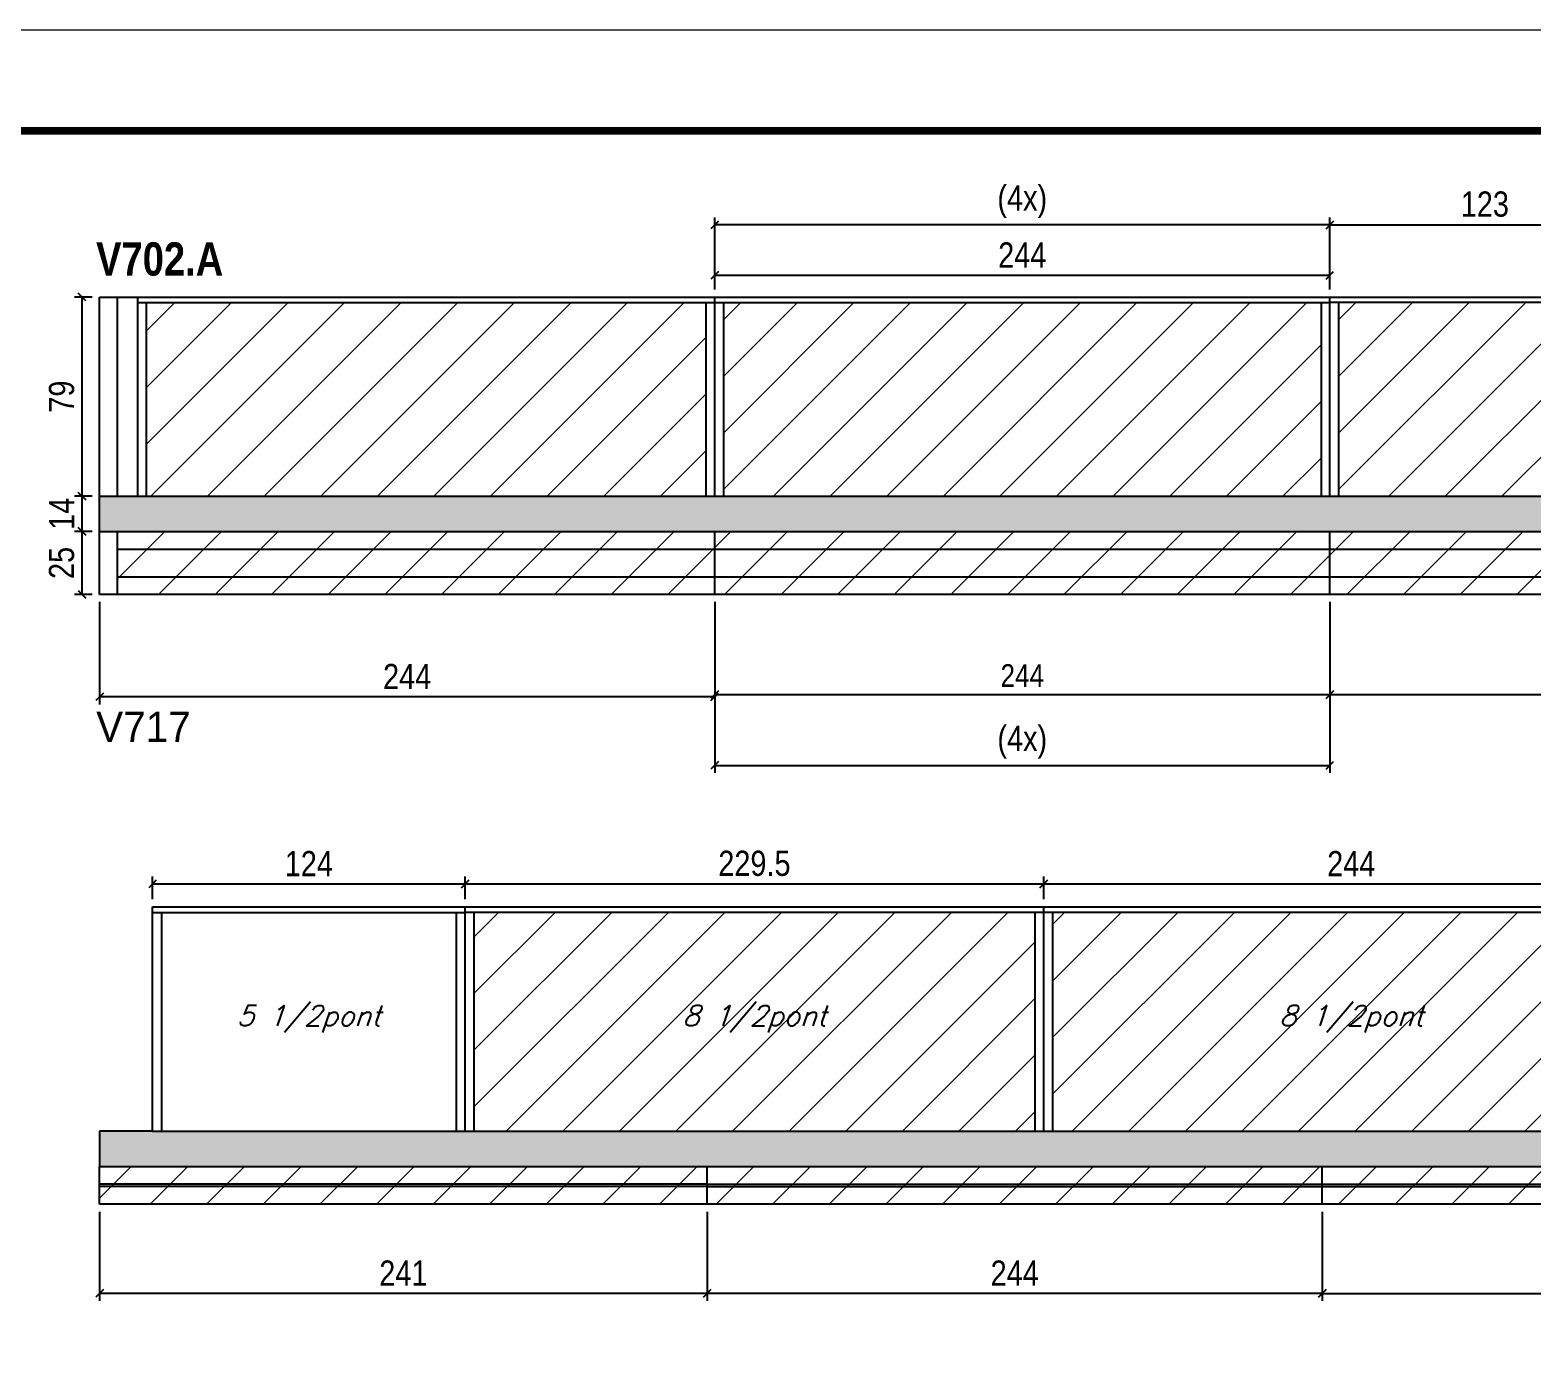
# Model space of a CAD drawing. Extents: x 13154 to 22413, y 1253 to 30260.
# Drawn here: x 16667 to 17263, y 28196 to 28721 of the extents above; entities that cross this region are included whole.
import ezdxf

# ---------------------------------------------------------------- set-up
doc = ezdxf.new("R2010")
doc.units = 0
doc.linetypes.add('DASHED', pattern=[0.75, 0.5, -0.25])
for name, color, linetype in [('5', 5, 'Continuous'), ('COTA', 241, 'Continuous'), ('NOMENCLATURA', 7, 'Continuous'), ('Painéis', 200, 'Continuous'), ('SARR_2.2x7', 40, 'Continuous'), ('SARR_3.5x7', 81, 'Continuous'), ('texto', 7, 'Continuous')]:
    doc.layers.add(name, color=color, linetype=linetype)
for name, color, linetype, lineweight in [('Folhas', 255, 'Continuous', 9), ('Hachura', 251, 'Continuous', 9), ('SARRAFO DE PRESSAO', 251, 'DASHED', 9)]:
    doc.layers.add(name, color=color, linetype=linetype, lineweight=lineweight)
doc.styles.add('COTA TECNICA', font='techl___.ttf', dxfattribs={"height": 10})
doc.styles.add('COTA TECNICA-50', font='techl___.ttf', dxfattribs={"height": 9})
doc.styles.add('Romans', font='romans.shx')
doc.styles.add('ROMAS860', font='ROMAS860.SHX')
doc.styles.add('TECNICA', font='techb___.ttf', dxfattribs={"height": 10})
doc.dimstyles.new('COTA PAINEL-50', dxfattribs={"dimtxt": 9, "dimasz": 3, "dimexe": 3, "dimexo": 3, "dimgap": 3, "dimtad": 1, "dimdec": 1, "dimzin": 12, "dimdsep": 46, "dimtxsty": 'COTA TECNICA-50', "dimblk1": 'OBLIQUE', "dimblk2": 'OBLIQUE', "dimsah": 1, "dimcen": 0.9, "dimclrd": 4, "dimclre": 4, "dimclrt": 240, "dimadec": 1, "dimazin": 3, "dimtfac": 1, "dimtdec": 1, "dimtmove": 0, "dimatfit": 3, "dimfxl": 1, "dimtolj": 1, "dimtzin": 12, "dimarcsym": 0})
doc.dimstyles.new('PAINEL', dxfattribs={"dimtxt": 10, "dimasz": 3, "dimexe": 3, "dimexo": 3, "dimgap": 3, "dimtad": 1, "dimdec": 1, "dimzin": 12, "dimdsep": 46, "dimtxsty": 'COTA TECNICA', "dimblk1": 'OBLIQUE', "dimblk2": 'OBLIQUE', "dimsah": 1, "dimcen": 0.9, "dimclrd": 4, "dimclre": 4, "dimclrt": 240, "dimadec": 1, "dimazin": 3, "dimtfac": 1, "dimtdec": 1, "dimtmove": 0, "dimatfit": 3, "dimfxl": 1, "dimtolj": 1, "dimtzin": 12, "dimarcsym": 0})
pattern_1 = [(45, (-36.601, 0), (-11.22532, 11.22532), [])]

# ---------------------------------------------------------------- blocks, each defined once
blk = doc.blocks.new('9999999999')
at = {"layer": 'Folhas'}
blk.add_lwpolyline([(98138.98, 34190.21), (99623.98, 34190.21), (99623.98, 35240.21), (98138.98, 35240.21)], close=True, dxfattribs=at)
at = {"layer": 'Folhas', "color": 30, "const_width": 3}
blk.add_lwpolyline([(98213.98, 34230.21), (99583.98, 34230.21), (99583.98, 35200.21), (98213.98, 35200.21)], close=True, dxfattribs=at)
blk = doc.blocks.new('_Oblique')
at = {"color": 0, "linetype": 'ByBlock', "lineweight": -2}
blk.add_line((-0.5, -0.5), (0.5, 0.5), dxfattribs=at)
blk = doc.blocks.new('*D53')
at = {"layer": 'COTA', "color": 4, "linetype": 'ByBlock', "lineweight": -2, "transparency": 16777216}
for p, q in [((16938.99, 28493.62), (16938.99, 28453.87)), ((17182.99, 28493.62), (17182.99, 28453.87)), ((16938.99, 28456.87), (17182.99, 28456.87))]:
    blk.add_line(p, q, dxfattribs=at)
at = {"layer": 'Defpoints', "color": 0, "linetype": 'ByBlock', "transparency": 16777216}
for p in [(16938.99, 28496.62), (17182.99, 28496.62), (17182.99, 28456.87)]:
    blk.add_point(p, dxfattribs=at)
at = {"layer": 'COTA', "color": 4, "linetype": 'ByBlock', "lineweight": -2, "transparency": 16777216, "xscale": 3, "yscale": 3, "zscale": 3, "rotation": 180}
blk.add_blockref('_Oblique', (16938.99, 28456.87), dxfattribs=at)
at = {"layer": 'COTA', "color": 4, "linetype": 'ByBlock', "lineweight": -2, "transparency": 16777216, "xscale": 3, "yscale": 3, "zscale": 3}
blk.add_blockref('_Oblique', (17182.99, 28456.87), dxfattribs=at)
at = {"layer": 'COTA', "color": 240, "linetype": 'ByBlock', "transparency": 16777216, "insert": (17060.99, 28464.44), "char_height": 9, "attachment_point": 5, "style": 'COTA TECNICA-50'}
blk.add_mtext('\\A1;244', dxfattribs=at)
blk = doc.blocks.new('*D58')
at = {"layer": 'COTA', "color": 4, "linetype": 'ByBlock', "lineweight": -2, "transparency": 16777216}
for p, q in [((16694.99, 28493.62), (16694.99, 28452.97)), ((16938.99, 28493.62), (16938.99, 28452.97)), ((16938.99, 28455.97), (16694.99, 28455.97))]:
    blk.add_line(p, q, dxfattribs=at)
at = {"layer": 'Defpoints', "color": 0, "linetype": 'ByBlock', "transparency": 16777216}
for p in [(16694.99, 28496.62), (16938.99, 28496.62), (16694.99, 28455.97)]:
    blk.add_point(p, dxfattribs=at)
at = {"layer": 'COTA', "color": 4, "linetype": 'ByBlock', "lineweight": -2, "transparency": 16777216, "xscale": 3, "yscale": 3, "zscale": 3, "rotation": 180}
blk.add_blockref('_Oblique', (16694.99, 28455.97), dxfattribs=at)
at = {"layer": 'COTA', "color": 4, "linetype": 'ByBlock', "lineweight": -2, "transparency": 16777216, "xscale": 3, "yscale": 3, "zscale": 3}
blk.add_blockref('_Oblique', (16938.99, 28455.97), dxfattribs=at)
at = {"layer": 'COTA', "color": 240, "linetype": 'ByBlock', "transparency": 16777216, "insert": (16816.99, 28464.05), "char_height": 10, "attachment_point": 5, "style": 'COTA TECNICA'}
blk.add_mtext('\\A1;244', dxfattribs=at)
blk = doc.blocks.new('*D59')
at = {"layer": 'COTA', "color": 4, "lineweight": -2, "transparency": 16777216}
for p, q in [((16938.99, 28493.62), (16938.99, 28425.76)), ((17182.99, 28493.62), (17182.99, 28425.76)), ((16938.99, 28428.76), (17182.99, 28428.76))]:
    blk.add_line(p, q, dxfattribs=at)
at = {"layer": 'Defpoints', "color": 0, "transparency": 16777216}
for p in [(16938.99, 28496.62), (17182.99, 28496.62), (17182.99, 28428.76)]:
    blk.add_point(p, dxfattribs=at)
at = {"layer": 'COTA', "color": 4, "lineweight": -2, "transparency": 16777216, "xscale": 3, "yscale": 3, "zscale": 3, "rotation": 180}
blk.add_blockref('_Oblique', (16938.99, 28428.76), dxfattribs=at)
at = {"layer": 'COTA', "color": 4, "lineweight": -2, "transparency": 16777216, "xscale": 3, "yscale": 3, "zscale": 3}
blk.add_blockref('_Oblique', (17182.99, 28428.76), dxfattribs=at)
at = {"layer": 'COTA', "color": 240, "transparency": 16777216, "insert": (17060.99, 28437.98), "char_height": 10, "attachment_point": 5, "style": 'COTA TECNICA'}
blk.add_mtext('\\A1;(4x)', dxfattribs=at)
blk = doc.blocks.new('*D60')
at = {"layer": 'COTA', "color": 4, "lineweight": -2, "transparency": 16777216}
for p, q in [((17182.99, 28617.62), (17182.99, 28646.25)), ((17305.99, 28617.62), (17305.99, 28646.25)), ((17182.99, 28643.25), (17305.99, 28643.25))]:
    blk.add_line(p, q, dxfattribs=at)
at = {"layer": 'Defpoints', "color": 0, "transparency": 16777216}
for p in [(17305.99, 28643.25), (17182.99, 28614.62), (17305.99, 28614.62)]:
    blk.add_point(p, dxfattribs=at)
at = {"layer": 'COTA', "color": 4, "lineweight": -2, "transparency": 16777216, "xscale": 3, "yscale": 3, "zscale": 3, "rotation": 180}
blk.add_blockref('_Oblique', (17182.99, 28643.25), dxfattribs=at)
at = {"layer": 'COTA', "color": 4, "lineweight": -2, "transparency": 16777216, "xscale": 3, "yscale": 3, "zscale": 3}
blk.add_blockref('_Oblique', (17305.99, 28643.25), dxfattribs=at)
at = {"layer": 'COTA', "color": 240, "transparency": 16777216, "insert": (17244.49, 28651.47), "char_height": 10, "attachment_point": 5, "style": 'COTA TECNICA'}
blk.add_mtext('\\A1;123', dxfattribs=at)
blk = doc.blocks.new('*D62')
at = {"layer": 'COTA', "color": 4, "lineweight": -2, "transparency": 16777216}
for p, q in [((16938.99, 28617.62), (16938.99, 28626.26)), ((16938.99, 28623.26), (17182.99, 28623.26)), ((17182.99, 28617.62), (17182.99, 28626.26))]:
    blk.add_line(p, q, dxfattribs=at)
at = {"layer": 'Defpoints', "color": 0, "transparency": 16777216}
for p in [(17182.99, 28623.26), (16938.99, 28614.62), (17182.99, 28614.62)]:
    blk.add_point(p, dxfattribs=at)
at = {"layer": 'COTA', "color": 4, "lineweight": -2, "transparency": 16777216, "xscale": 3, "yscale": 3, "zscale": 3, "rotation": 180}
blk.add_blockref('_Oblique', (16938.99, 28623.26), dxfattribs=at)
at = {"layer": 'COTA', "color": 4, "lineweight": -2, "transparency": 16777216, "xscale": 3, "yscale": 3, "zscale": 3}
blk.add_blockref('_Oblique', (17182.99, 28623.26), dxfattribs=at)
at = {"layer": 'COTA', "color": 240, "transparency": 16777216, "insert": (17060.99, 28631.33), "char_height": 10, "attachment_point": 5, "style": 'COTA TECNICA'}
blk.add_mtext('\\A1;244', dxfattribs=at)
blk = doc.blocks.new('*D63')
at = {"layer": 'COTA', "color": 4, "lineweight": -2, "transparency": 16777216}
for p, q in [((16938.99, 28617.62), (16938.99, 28646.25)), ((17182.99, 28617.62), (17182.99, 28646.25)), ((17182.99, 28643.25), (16938.99, 28643.25))]:
    blk.add_line(p, q, dxfattribs=at)
at = {"layer": 'Defpoints', "color": 0, "transparency": 16777216}
for p in [(16938.99, 28643.25), (16938.99, 28614.62), (17182.99, 28614.62)]:
    blk.add_point(p, dxfattribs=at)
at = {"layer": 'COTA', "color": 4, "lineweight": -2, "transparency": 16777216, "xscale": 3, "yscale": 3, "zscale": 3, "rotation": 180}
blk.add_blockref('_Oblique', (16938.99, 28643.25), dxfattribs=at)
at = {"layer": 'COTA', "color": 4, "lineweight": -2, "transparency": 16777216, "xscale": 3, "yscale": 3, "zscale": 3}
blk.add_blockref('_Oblique', (17182.99, 28643.25), dxfattribs=at)
at = {"layer": 'COTA', "color": 240, "transparency": 16777216, "insert": (17060.99, 28652.47), "char_height": 10, "attachment_point": 5, "style": 'COTA TECNICA'}
blk.add_mtext('\\A1;(4x)', dxfattribs=at)
blk = doc.blocks.new('*D727')
at = {"layer": 'COTA', "color": 4, "lineweight": -2, "transparency": 16777216}
for p, q in [((16715.99, 28375.65), (16715.99, 28384.72)), ((16839.99, 28375.65), (16839.99, 28384.72)), ((16715.99, 28381.72), (16839.99, 28381.72))]:
    blk.add_line(p, q, dxfattribs=at)
at = {"layer": 'Defpoints', "color": 0, "transparency": 16777216}
for p in [(16839.99, 28381.72), (16715.99, 28372.65), (16839.99, 28372.65)]:
    blk.add_point(p, dxfattribs=at)
at = {"layer": 'COTA', "color": 4, "lineweight": -2, "transparency": 16777216, "xscale": 3, "yscale": 3, "zscale": 3, "rotation": 180}
blk.add_blockref('_Oblique', (16715.99, 28381.72), dxfattribs=at)
at = {"layer": 'COTA', "color": 4, "lineweight": -2, "transparency": 16777216, "xscale": 3, "yscale": 3, "zscale": 3}
blk.add_blockref('_Oblique', (16839.99, 28381.72), dxfattribs=at)
at = {"layer": 'COTA', "color": 240, "transparency": 16777216, "insert": (16777.99, 28389.79), "char_height": 10, "attachment_point": 5, "style": 'COTA TECNICA'}
blk.add_mtext('\\A1;124', dxfattribs=at)
blk = doc.blocks.new('*D728')
at = {"layer": 'COTA', "color": 4, "lineweight": -2, "transparency": 16777216}
for p, q in [((16839.99, 28375.65), (16839.99, 28384.72)), ((17069.49, 28375.65), (17069.49, 28384.72)), ((16839.99, 28381.72), (17069.49, 28381.72))]:
    blk.add_line(p, q, dxfattribs=at)
at = {"layer": 'Defpoints', "color": 0, "transparency": 16777216}
for p in [(17069.49, 28381.72), (16839.99, 28372.65), (17069.49, 28372.65)]:
    blk.add_point(p, dxfattribs=at)
at = {"layer": 'COTA', "color": 4, "lineweight": -2, "transparency": 16777216, "xscale": 3, "yscale": 3, "zscale": 3, "rotation": 180}
blk.add_blockref('_Oblique', (16839.99, 28381.72), dxfattribs=at)
at = {"layer": 'COTA', "color": 4, "lineweight": -2, "transparency": 16777216, "xscale": 3, "yscale": 3, "zscale": 3}
blk.add_blockref('_Oblique', (17069.49, 28381.72), dxfattribs=at)
at = {"layer": 'COTA', "color": 240, "transparency": 16777216, "insert": (16954.74, 28389.86), "char_height": 10, "attachment_point": 5, "style": 'COTA TECNICA'}
blk.add_mtext('\\A1;229.5', dxfattribs=at)
blk = doc.blocks.new('*D729')
at = {"layer": 'COTA', "color": 4, "lineweight": -2, "transparency": 16777216}
for p, q in [((17069.49, 28375.65), (17069.49, 28384.72)), ((17313.49, 28375.65), (17313.49, 28384.72)), ((17069.49, 28381.72), (17313.49, 28381.72))]:
    blk.add_line(p, q, dxfattribs=at)
at = {"layer": 'Defpoints', "color": 0, "transparency": 16777216}
for p in [(17313.49, 28381.72), (17069.49, 28372.65), (17313.49, 28372.65)]:
    blk.add_point(p, dxfattribs=at)
at = {"layer": 'COTA', "color": 4, "lineweight": -2, "transparency": 16777216, "xscale": 3, "yscale": 3, "zscale": 3, "rotation": 180}
blk.add_blockref('_Oblique', (17069.49, 28381.72), dxfattribs=at)
at = {"layer": 'COTA', "color": 4, "lineweight": -2, "transparency": 16777216, "xscale": 3, "yscale": 3, "zscale": 3}
blk.add_blockref('_Oblique', (17313.49, 28381.72), dxfattribs=at)
at = {"layer": 'COTA', "color": 240, "transparency": 16777216, "insert": (17191.49, 28389.79), "char_height": 10, "attachment_point": 5, "style": 'COTA TECNICA'}
blk.add_mtext('\\A1;244', dxfattribs=at)
blk = doc.blocks.new('*D733')
at = {"layer": 'COTA', "color": 4, "lineweight": -2, "transparency": 16777216}
for p, q in [((16935.99, 28251.65), (16935.99, 28216.23)), ((17179.99, 28251.65), (17179.99, 28216.23)), ((17179.99, 28219.23), (16935.99, 28219.23))]:
    blk.add_line(p, q, dxfattribs=at)
at = {"layer": 'Defpoints', "color": 0, "transparency": 16777216}
for p in [(16935.99, 28254.65), (17179.99, 28254.65), (16935.99, 28219.23)]:
    blk.add_point(p, dxfattribs=at)
at = {"layer": 'COTA', "color": 4, "lineweight": -2, "transparency": 16777216, "xscale": 3, "yscale": 3, "zscale": 3, "rotation": 180}
blk.add_blockref('_Oblique', (16935.99, 28219.23), dxfattribs=at)
at = {"layer": 'COTA', "color": 4, "lineweight": -2, "transparency": 16777216, "xscale": 3, "yscale": 3, "zscale": 3}
blk.add_blockref('_Oblique', (17179.99, 28219.23), dxfattribs=at)
at = {"layer": 'COTA', "color": 240, "transparency": 16777216, "insert": (17057.99, 28227.3), "char_height": 10, "attachment_point": 5, "style": 'COTA TECNICA'}
blk.add_mtext('\\A1;244', dxfattribs=at)
blk = doc.blocks.new('*D734')
at = {"layer": 'COTA', "color": 4, "lineweight": -2, "transparency": 16777216}
for p, q in [((16694.99, 28251.65), (16694.99, 28216.23)), ((16935.99, 28251.65), (16935.99, 28216.23)), ((16935.99, 28219.23), (16694.99, 28219.23))]:
    blk.add_line(p, q, dxfattribs=at)
at = {"layer": 'Defpoints', "color": 0, "transparency": 16777216}
for p in [(16694.99, 28254.65), (16935.99, 28254.65), (16694.99, 28219.23)]:
    blk.add_point(p, dxfattribs=at)
at = {"layer": 'COTA', "color": 4, "lineweight": -2, "transparency": 16777216, "xscale": 3, "yscale": 3, "zscale": 3, "rotation": 180}
blk.add_blockref('_Oblique', (16694.99, 28219.23), dxfattribs=at)
at = {"layer": 'COTA', "color": 4, "lineweight": -2, "transparency": 16777216, "xscale": 3, "yscale": 3, "zscale": 3}
blk.add_blockref('_Oblique', (16935.99, 28219.23), dxfattribs=at)
at = {"layer": 'COTA', "color": 240, "transparency": 16777216, "insert": (16815.49, 28227.3), "char_height": 10, "attachment_point": 5, "style": 'COTA TECNICA'}
blk.add_mtext('\\A1;241', dxfattribs=at)
blk = doc.blocks.new('*D735')
at = {"layer": 'COTA', "color": 4, "lineweight": -2, "transparency": 16777216}
for p, q in [((17179.99, 28251.65), (17179.99, 28216.23)), ((17423.99, 28251.65), (17423.99, 28216.23)), ((17179.99, 28219.23), (17423.99, 28219.23))]:
    blk.add_line(p, q, dxfattribs=at)
at = {"layer": 'Defpoints', "color": 0, "transparency": 16777216}
for p in [(17179.99, 28254.65), (17423.99, 28254.65), (17423.99, 28219.23)]:
    blk.add_point(p, dxfattribs=at)
at = {"layer": 'COTA', "color": 4, "lineweight": -2, "transparency": 16777216, "xscale": 3, "yscale": 3, "zscale": 3, "rotation": 180}
blk.add_blockref('_Oblique', (17179.99, 28219.23), dxfattribs=at)
at = {"layer": 'COTA', "color": 4, "lineweight": -2, "transparency": 16777216, "xscale": 3, "yscale": 3, "zscale": 3}
blk.add_blockref('_Oblique', (17423.99, 28219.23), dxfattribs=at)
at = {"layer": 'COTA', "color": 240, "transparency": 16777216, "insert": (17301.99, 28227.3), "char_height": 10, "attachment_point": 5, "style": 'COTA TECNICA'}
blk.add_mtext('\\A1;244', dxfattribs=at)
blk = doc.blocks.new('*D829')
at = {"layer": 'COTA', "color": 4, "lineweight": -2, "transparency": 16777216}
for p, q in [((17182.99, 28493.62), (17182.99, 28453.87)), ((17425.99, 28493.62), (17425.99, 28453.87)), ((17182.99, 28456.87), (17425.99, 28456.87))]:
    blk.add_line(p, q, dxfattribs=at)
at = {"layer": 'Defpoints', "color": 0, "transparency": 16777216}
for p in [(17182.99, 28496.62), (17425.99, 28496.62), (17425.99, 28456.87)]:
    blk.add_point(p, dxfattribs=at)
at = {"layer": 'COTA', "color": 4, "lineweight": -2, "transparency": 16777216, "xscale": 3, "yscale": 3, "zscale": 3, "rotation": 180}
blk.add_blockref('_Oblique', (17182.99, 28456.87), dxfattribs=at)
at = {"layer": 'COTA', "color": 4, "lineweight": -2, "transparency": 16777216, "xscale": 3, "yscale": 3, "zscale": 3}
blk.add_blockref('_Oblique', (17425.99, 28456.87), dxfattribs=at)
at = {"layer": 'COTA', "color": 240, "transparency": 16777216, "insert": (17304.49, 28465.09), "char_height": 10, "attachment_point": 5, "style": 'COTA TECNICA'}
blk.add_mtext('\\A1;243', dxfattribs=at)
blk = doc.blocks.new('*D837')
at = {"layer": 'COTA', "color": 4, "lineweight": -2, "transparency": 16777216}
for p, q in [((16691.99, 28614.62), (16685.06, 28614.62)), ((16688.06, 28535.62), (16688.06, 28614.62)), ((16691.99, 28535.62), (16685.06, 28535.62))]:
    blk.add_line(p, q, dxfattribs=at)
at = {"layer": 'Defpoints', "color": 0, "transparency": 16777216}
for p in [(16688.06, 28614.62), (16694.99, 28614.62), (16694.99, 28535.62)]:
    blk.add_point(p, dxfattribs=at)
at = {"layer": 'COTA', "color": 4, "lineweight": -2, "transparency": 16777216, "xscale": 3, "yscale": 3, "zscale": 3}
for p, rotation in [((16688.06, 28614.62), 90), ((16688.06, 28535.62), 270)]:
    blk.add_blockref('_Oblique', p, dxfattribs=dict(at, rotation=rotation))
at = {"layer": 'COTA', "color": 240, "transparency": 16777216, "insert": (16679.96, 28575.12), "char_height": 10, "attachment_point": 5, "rotation": 90, "style": 'COTA TECNICA'}
blk.add_mtext('\\A1;79', dxfattribs=at)
blk = doc.blocks.new('*D838')
at = {"layer": 'COTA', "color": 4, "lineweight": -2, "transparency": 16777216}
for p, q in [((16691.99, 28535.62), (16685.06, 28535.62)), ((16688.06, 28521.62), (16688.06, 28535.62)), ((16691.99, 28521.62), (16685.06, 28521.62))]:
    blk.add_line(p, q, dxfattribs=at)
at = {"layer": 'Defpoints', "color": 0, "transparency": 16777216}
for p in [(16688.06, 28535.62), (16694.99, 28535.62), (16694.99, 28521.62)]:
    blk.add_point(p, dxfattribs=at)
at = {"layer": 'COTA', "color": 4, "lineweight": -2, "transparency": 16777216, "xscale": 3, "yscale": 3, "zscale": 3}
for p, rotation in [((16688.06, 28535.62), 90), ((16688.06, 28521.62), 270)]:
    blk.add_blockref('_Oblique', p, dxfattribs=dict(at, rotation=rotation))
at = {"layer": 'COTA', "color": 240, "transparency": 16777216, "insert": (16679.99, 28528.62), "char_height": 10, "attachment_point": 5, "rotation": 90, "style": 'COTA TECNICA'}
blk.add_mtext('\\A1;14', dxfattribs=at)
blk = doc.blocks.new('*D839')
at = {"layer": 'COTA', "color": 4, "lineweight": -2, "transparency": 16777216}
for p, q in [((16691.99, 28521.62), (16685.06, 28521.62)), ((16688.06, 28496.62), (16688.06, 28521.62)), ((16691.99, 28496.62), (16685.06, 28496.62))]:
    blk.add_line(p, q, dxfattribs=at)
at = {"layer": 'Defpoints', "color": 0, "transparency": 16777216}
for p in [(16688.06, 28521.62), (16694.99, 28521.62), (16694.99, 28496.62)]:
    blk.add_point(p, dxfattribs=at)
at = {"layer": 'COTA', "color": 4, "lineweight": -2, "transparency": 16777216, "xscale": 3, "yscale": 3, "zscale": 3}
for p, rotation in [((16688.06, 28521.62), 90), ((16688.06, 28496.62), 270)]:
    blk.add_blockref('_Oblique', p, dxfattribs=dict(at, rotation=rotation))
at = {"layer": 'COTA', "color": 240, "transparency": 16777216, "insert": (16679.95, 28509.12), "char_height": 10, "attachment_point": 5, "rotation": 90, "style": 'COTA TECNICA'}
blk.add_mtext('\\A1;25', dxfattribs=at)

msp = doc.modelspace()

# ---------------------------------------------------------------- hatches: boundary and pattern name
at = {"layer": 'COTA'}
h = msp.add_hatch(dxfattribs=at)
h.set_pattern_fill('AR-CONC', color=256, scale=0.03)
h.set_pattern_definition([(50, (-36.6013, 0), (5.46554007, -0.47817257), [0.5715, -6.2865]), (355, (-36.6013, 0), (-1.0573026, 5.7317054), [0.4572, -5.0292175]), (100.451445, (-36.146, -0.04), (4.4082374, 5.25353256), [0.4857003, -5.3427073]), (46.1842, (-36.601, 1.524), (8.1323712, -1.2612698), [0.85725, -9.42975]), (96.635558, (-35.924, 1.419), (7.122124, 7.4227837), [0.7285507, -8.0140682]), (351.18415, (-36.601, 1.524), (7.122124, 7.4227837), [0.685799, -7.543792]), (21, (-35.8393, 1.143), (4.54843174, -3.06795595), [0.5715, -6.2865]), (326, (-35.8393, 1.143), (1.85406085, 5.525639), [0.4572, -5.0292]), (71.451445, (-35.4603, 0.8873), (6.4024926, 2.4576831), [0.4857003, -5.3426981]), (37.5, (-36.6013, 0), (0.0926581, 2.53665117), [0, -4.96824, 0, -5.1054, 0, -5.04825]), (7.5, (-36.6013, 0), (2.00458988, 3.00541724), [0, -2.91084, 0, -4.85394, 0, -1.92405]), (327.5, (-38.3006, 0), (4.06771786, -0.17186232), [0, -1.905, 0, -5.9436, 0, -7.8867]), (317.5, (-39.0626, 0), (4.44387544, 0.76279473), [0, -2.4765, 0, -3.94716, 0, -5.6007])])
h.paths.add_polyline_path([(17694.99, 28525.62), (17450.99, 28525.62), (17450.99, 28535.62), (17305.99, 28535.62), (16694.99, 28535.62), (16694.99, 28521.62), (17425.99, 28521.62), (17425.99, 28511.62), (17694.99, 28511.62)])
h = msp.add_hatch(dxfattribs=at)
h.set_pattern_fill('AR-CONC', color=256, scale=0.03)
h.paths.add_polyline_path([(17557.49, 28283.65), (17069.49, 28283.65), (16839.99, 28283.65), (16715.99, 28283.65), (16694.99, 28283.65), (16694.99, 28269.65), (16935.99, 28269.65), (17557.49, 28269.65)])
at = {"layer": 'Hachura', "linetype": 'ByBlock'}
h = msp.add_hatch(dxfattribs=at)
h.set_pattern_fill('ANSI31', color=256, scale=5)
h.set_pattern_definition([(45, (-36.601, -2.955), (-11.22532, 11.22532), [])])
h.paths.add_polyline_path([(16935.49, 28612.42), (16713.49, 28612.42), (16713.49, 28535.62), (16935.49, 28535.62)])
h.paths.add_polyline_path([(16942.49, 28612.42), (16942.49, 28535.62), (17179.49, 28535.62), (17179.49, 28612.42)])
h = msp.add_hatch(dxfattribs=at)
h.set_pattern_fill('ANSI31', color=256, scale=5)
h.set_pattern_definition(pattern_1)
h.paths.add_polyline_path([(17302.49, 28535.62), (17302.49, 28612.42), (17186.49, 28612.42), (17186.49, 28535.62)])
h.paths.add_polyline_path([(17309.49, 28535.62), (17447.49, 28535.62), (17447.49, 28612.42), (17309.49, 28612.42)])
h = msp.add_hatch(dxfattribs=at)
h.set_pattern_fill('ANSI31', color=256, scale=5)
h.set_pattern_definition(pattern_1)
h.paths.add_polyline_path([(16938.99, 28514.62), (16938.99, 28521.62), (16701.99, 28521.62), (16701.99, 28514.62)])
h.paths.add_polyline_path([(16938.99, 28503.62), (16938.99, 28514.62), (16701.99, 28514.62), (16701.99, 28503.62)])
h.paths.add_polyline_path([(16938.99, 28496.62), (16938.99, 28503.62), (16701.99, 28503.62), (16701.99, 28496.62)])
h.paths.add_polyline_path([(16938.99, 28496.62), (17182.99, 28496.62), (17182.99, 28503.62), (16938.99, 28503.62)])
h.paths.add_polyline_path([(16938.99, 28514.62), (16938.99, 28503.62), (17182.99, 28503.62), (17182.99, 28514.62)])
h.paths.add_polyline_path([(17182.99, 28514.62), (17182.99, 28521.62), (16938.99, 28521.62), (16938.99, 28514.62)])
h = msp.add_hatch(dxfattribs=at)
h.set_pattern_fill('ANSI31', color=256, scale=5)
h.set_pattern_definition(pattern_1)
h.paths.add_polyline_path([(17278.99, 28521.62), (17182.99, 28521.62), (17182.99, 28514.62), (17278.99, 28514.62)])
h.paths.add_polyline_path([(17416.99, 28521.62), (17278.99, 28521.62), (17278.99, 28514.62), (17416.99, 28514.62)])
h.paths.add_polyline_path([(17278.99, 28514.62), (17182.99, 28514.62), (17182.99, 28503.62), (17278.99, 28503.62)])
h.paths.add_polyline_path([(17416.99, 28514.62), (17278.99, 28514.62), (17278.99, 28503.62), (17416.99, 28503.62)])
h.paths.add_polyline_path([(17416.99, 28503.62), (17278.99, 28503.62), (17278.99, 28496.62), (17416.99, 28496.62)])
h.paths.add_polyline_path([(17278.99, 28503.62), (17182.99, 28503.62), (17182.99, 28496.62), (17278.99, 28496.62)])
h = msp.add_hatch(dxfattribs=at)
h.set_pattern_fill('ANSI31', color=256, scale=5)
h.paths.add_polyline_path([(16843.49, 28370.45), (16843.49, 28283.65), (17065.99, 28283.65), (17065.99, 28370.45)])
h.paths.add_polyline_path([(17072.99, 28370.45), (17072.99, 28283.65), (17309.99, 28283.65), (17309.99, 28370.45)])
h.paths.add_polyline_path([(17316.99, 28283.65), (17538.99, 28283.65), (17538.99, 28370.45), (17316.99, 28370.45)])
h = msp.add_hatch(dxfattribs=at)
h.set_pattern_fill('ANSI31', color=256, scale=5)
h.paths.add_polyline_path([(16694.99, 28269.65), (16694.99, 28254.65), (16935.99, 28254.65), (16935.99, 28269.65)])
h.paths.add_polyline_path([(17179.99, 28254.65), (17179.99, 28269.65), (16935.99, 28269.65), (16935.99, 28254.65)])
h.paths.add_polyline_path([(17423.99, 28254.65), (17423.99, 28269.65), (17179.99, 28269.65), (17179.99, 28254.65)])
h.paths.add_polyline_path([(17423.99, 28269.65), (17423.99, 28254.65), (17557.49, 28254.65), (17557.49, 28269.65)])

# ---------------------------------------------------------------- linework, layer by layer
at = {"layer": 'COTA', "linetype": 'ByBlock'}
msp.add_line((16694.99, 28521.62), (16694.99, 28535.62), dxfattribs=at)
at = {"layer": 'COTA'}
for p, q in [((16715.99, 28283.65), (16694.99, 28283.65)), ((16694.99, 28283.65), (16694.99, 28269.65))]:
    msp.add_line(p, q, dxfattribs=at)
at = {"layer": 'Painéis', "linetype": 'Continuous'}
for p, q in [((16694.99, 28614.62), (17694.99, 28614.62)), ((16694.99, 28535.62), (16694.99, 28614.62)), ((16938.99, 28535.62), (16938.99, 28614.62)), ((17182.99, 28535.62), (17182.99, 28614.62)), ((16694.99, 28535.62), (17305.99, 28535.62)), ((16694.99, 28496.62), (16694.99, 28521.62)), ((16694.99, 28521.62), (17425.99, 28521.62)), ((16938.99, 28496.62), (16938.99, 28521.62)), ((17182.99, 28496.62), (17182.99, 28521.62)), ((17674.99, 28496.62), (16694.99, 28496.62)), ((16715.99, 28372.65), (17557.49, 28372.65)), ((16715.99, 28283.65), (16715.99, 28372.65)), ((16839.99, 28283.65), (16839.99, 28372.65)), ((17069.49, 28283.65), (17069.49, 28372.65)), ((16715.99, 28283.65), (16839.99, 28283.65)), ((16839.99, 28283.65), (17069.49, 28283.65)), ((17069.49, 28283.65), (17557.49, 28283.65)), ((16694.99, 28254.65), (16694.99, 28269.65)), ((16694.99, 28269.65), (16935.99, 28269.65)), ((17179.99, 28254.65), (17179.99, 28269.65)), ((16935.99, 28254.65), (16694.99, 28254.65))]:
    msp.add_line(p, q, dxfattribs=at)
msp.add_lwpolyline([(16935.99, 28269.65), (17557.49, 28269.65), (17557.49, 28254.65), (16935.99, 28254.65)], close=True, dxfattribs=at)
at = {"layer": 'SARR_2.2x7', "linetype": 'Continuous'}
for p, q in [((16701.99, 28614.62), (16701.99, 28535.62)), ((16709.99, 28612.42), (16938.99, 28612.42)), ((16938.99, 28612.42), (17182.99, 28612.42)), ((17305.99, 28612.42), (17182.99, 28612.42)), ((16701.99, 28521.62), (16701.99, 28496.62)), ((16701.99, 28514.62), (16938.99, 28514.62)), ((16938.99, 28514.62), (17182.99, 28514.62)), ((17182.99, 28514.62), (17418.99, 28514.62)), ((16701.99, 28503.62), (16938.99, 28503.62)), ((16938.99, 28503.62), (17182.99, 28503.62)), ((17182.99, 28503.62), (17418.99, 28503.62)), ((16715.99, 28370.45), (16839.99, 28370.45)), ((17069.49, 28370.45), (16839.99, 28370.45)), ((17313.49, 28370.45), (17069.49, 28370.45)), ((16935.99, 28262.65), (16694.99, 28262.65)), ((16935.99, 28261.65), (16694.99, 28261.65)), ((16935.99, 28262.65), (17179.99, 28262.65)), ((16935.99, 28261.65), (17179.99, 28261.65)), ((17179.99, 28262.65), (17423.99, 28262.65)), ((17179.99, 28261.65), (17423.99, 28261.65))]:
    msp.add_line(p, q, dxfattribs=at)
at = {"layer": 'SARR_3.5x7'}
for p, q in [((16709.99, 28614.62), (16709.99, 28535.62)), ((16713.49, 28612.42), (16713.49, 28535.62)), ((16935.49, 28612.42), (16935.49, 28535.62)), ((16942.49, 28612.42), (16942.49, 28535.62)), ((17179.49, 28612.42), (17179.49, 28535.62)), ((17186.49, 28612.42), (17186.49, 28535.62)), ((16719.49, 28370.45), (16719.49, 28283.65)), ((16836.49, 28370.45), (16836.49, 28283.65)), ((16843.49, 28370.45), (16843.49, 28283.65)), ((17065.99, 28370.45), (17065.99, 28283.65)), ((17072.99, 28370.45), (17072.99, 28283.65))]:
    msp.add_line(p, q, dxfattribs=at)

# ---------------------------------------------------------------- block references
at = {"layer": 'SARRAFO DE PRESSAO', "color": 6, "linetype": 'ByBlock'}
msp.add_blockref('9999999999', (-81801.1, -6519.61), dxfattribs=at)

# ---------------------------------------------------------------- texts
at = {"layer": '5', "linetype": 'Continuous', "style": 'ROMAS860'}
msp.add_text('V717', height=12, rotation=359.99996, dxfattribs=at).set_placement((16693.66, 28438.07))
at = {"layer": 'NOMENCLATURA', "style": 'TECNICA'}
msp.add_text('V702.A', height=13.2, dxfattribs=at).set_placement((16693.61, 28623.14))
at = {"layer": 'texto', "color": 2, "char_height": 8, "attachment_point": 5, "style": 'Romans'}
for s, insert in [('{\\Q19;\\C256;5 1/2pont}', (16777.99, 28328.15)), ('{\\Q19;\\C256;8 1/2pont}', (16954.74, 28328.15)), ('{\\Q19;\\C256;8 1/2pont}', (17191.49, 28328.15))]:
    msp.add_mtext(s, dxfattribs=dict(at, insert=insert))

# ---------------------------------------------------------------- dimensions: what is measured, and where the dimension line sits
at = {"layer": 'COTA'}
for base, p1, p2, picture, middle in [((16938.99, 28643.25), (17182.99, 28614.62), (16938.99, 28614.62), '*D63', (17060.99, 28652.47)), ((17182.99, 28428.76), (16938.99, 28496.62), (17182.99, 28496.62), '*D59', (17060.99, 28437.98))]:
    dim = msp.add_linear_dim(base=base, p1=p1, p2=p2, text='(4x)', dimstyle='PAINEL', dxfattribs=at)
    dim.commit()
    dim.dimension.update_dxf_attribs({"geometry": picture, "text_midpoint": middle})
for base, p1, p2, picture, middle in [((17305.99, 28643.25), (17182.99, 28614.62), (17305.99, 28614.62), '*D60', (17244.49, 28651.47)), ((17182.99, 28623.26), (16938.99, 28614.62), (17182.99, 28614.62), '*D62', (17060.99, 28631.33)), ((17425.99, 28456.87), (17182.99, 28496.62), (17425.99, 28496.62), '*D829', (17304.49, 28465.09)), ((16839.99, 28381.72), (16715.99, 28372.65), (16839.99, 28372.65), '*D727', (16777.99, 28389.79)), ((16694.99, 28219.23), (16935.99, 28254.65), (16694.99, 28254.65), '*D734', (16815.49, 28227.3)), ((17423.99, 28219.23), (17179.99, 28254.65), (17423.99, 28254.65), '*D735', (17301.99, 28227.3))]:
    dim = msp.add_linear_dim(base=base, p1=p1, p2=p2, dimstyle='PAINEL', dxfattribs=at)
    dim.commit()
    dim.dimension.update_dxf_attribs({"geometry": picture, "text_midpoint": middle})
for base, p1, p2, picture, middle in [((16688.06, 28614.62), (16694.99, 28535.62), (16694.99, 28614.62), '*D837', (16679.96, 28575.12)), ((16688.06, 28521.62), (16694.99, 28496.62), (16694.99, 28521.62), '*D839', (16679.95, 28509.12))]:
    dim = msp.add_linear_dim(base=base, p1=p1, p2=p2, angle=90, dimstyle='PAINEL', dxfattribs=at)
    dim.commit()
    dim.dimension.update_dxf_attribs({"geometry": picture, "text_midpoint": middle})
dim = msp.add_linear_dim(base=(16688.06, 28535.62), p1=(16694.99, 28521.62), p2=(16694.99, 28535.62), angle=90, dimstyle='PAINEL', dxfattribs=at)
dim.commit()
dim.dimension.update_dxf_attribs({"geometry": '*D838', "text_midpoint": (16688.06, 28528.62), "dimtype": 160})
at = {"layer": 'COTA', "linetype": 'ByBlock'}
dim = msp.add_linear_dim(base=(16694.99, 28455.97), p1=(16938.99, 28496.62), p2=(16694.99, 28496.62), angle=180, dimstyle='PAINEL', dxfattribs=at)
dim.commit()
dim.dimension.update_dxf_attribs({"geometry": '*D58', "text_midpoint": (16816.99, 28464.05)})
dim = msp.add_linear_dim(base=(17182.99, 28456.87), p1=(16938.99, 28496.62), p2=(17182.99, 28496.62), angle=180, dimstyle='COTA PAINEL-50', override={"dimarcsym": 1}, dxfattribs=at)
dim.commit()
dim.dimension.update_dxf_attribs({"geometry": '*D53', "text_midpoint": (17060.99, 28464.44)})
at = {"layer": 'COTA'}
for base, p1, p2, picture, middle in [((17069.49, 28381.72), (16839.99, 28372.65), (17069.49, 28372.65), '*D728', (16954.74, 28389.86)), ((17313.49, 28381.72), (17069.49, 28372.65), (17313.49, 28372.65), '*D729', (17191.49, 28389.79)), ((16935.99, 28219.23), (17179.99, 28254.65), (16935.99, 28254.65), '*D733', (17057.99, 28227.3))]:
    dim = msp.add_linear_dim(base=base, p1=p1, p2=p2, dimstyle='PAINEL', override={"dimtmove": 1}, dxfattribs=at)
    dim.commit()
    dim.dimension.update_dxf_attribs({"geometry": picture, "text_midpoint": middle})

doc.saveas('drawing.dxf')
